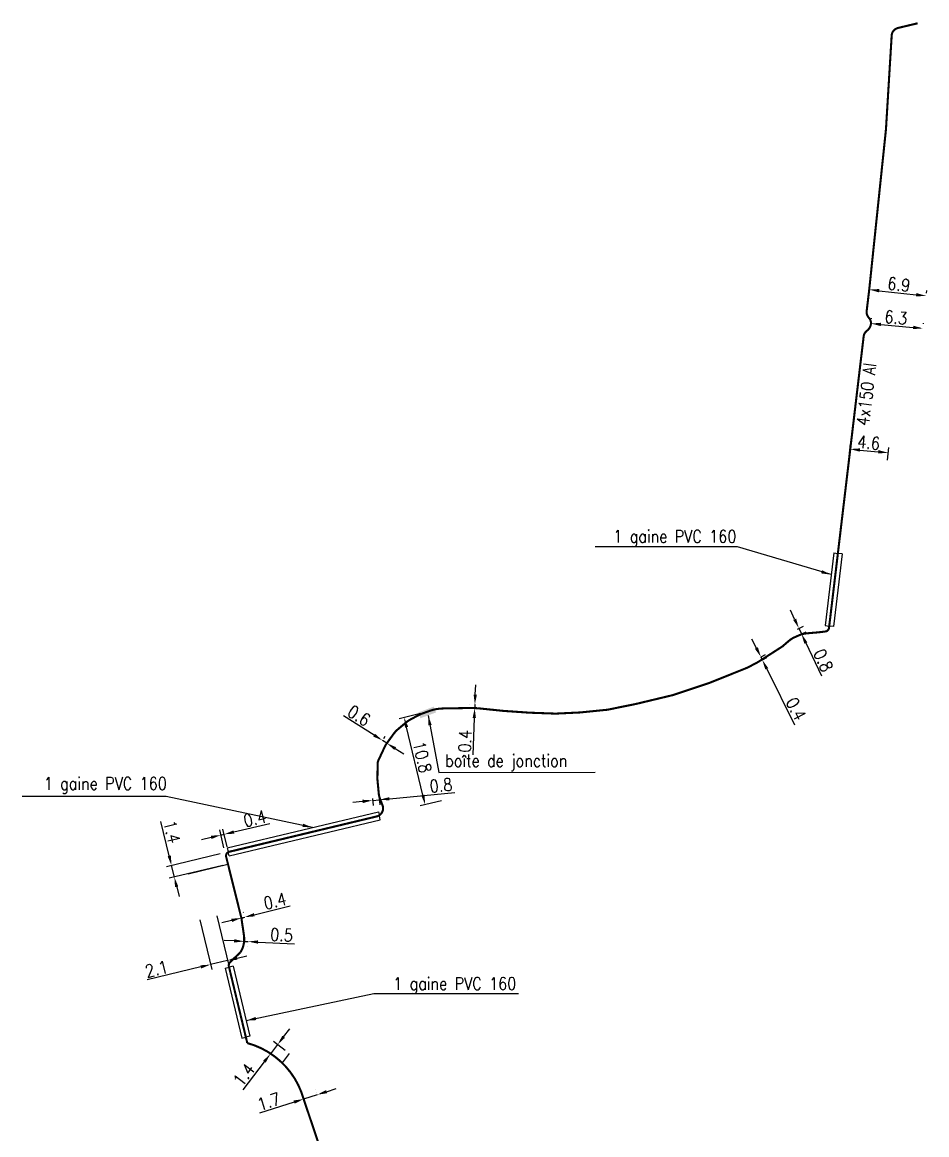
# Model space of a CAD drawing. Header units: millimetres. Extents: x 132000 to 133001, y 131224 to 132001.
# Drawn here: x 132892.3 to 133001.1, y 131454.8 to 131588.6 of the extents above; entities that cross this region are included whole.
import ezdxf
from ezdxf.enums import TextEntityAlignment as Align

# ---------------------------------------------------------------- set-up
doc = ezdxf.new("R2010")
doc.units = ezdxf.units.MM
doc.header["$PDMODE"] = 34
doc.linetypes.add('B_ST_AL', pattern=[2000, 1000, 1000])
doc.layers.get('0').update_dxf_attribs({"linetype": 'CONTINUOUS'})
doc.layers.get('DEFPOINTS').update_dxf_attribs({"linetype": 'CONTINUOUS'})
for name, color, linetype in [('B_110', 1, 'CONTINUOUS'), ('B_300', 7, 'CONTINUOUS'), ('B_400', 7, 'CONTINUOUS')]:
    doc.layers.add(name, color=color, linetype=linetype)
doc.styles.add('M_ROMANS', font='ROMANS.shx', dxfattribs={"width": 0.75})
doc.styles.get("Standard").update_dxf_attribs({"font": 'romans.shx', "width": 0.85})
doc.dimstyles.get("Standard").update_dxf_attribs({"dimtxt": 1.5, "dimasz": 1.2, "dimexe": 0.625, "dimexo": 0.625, "dimgap": 0.25, "dimtad": 1, "dimdec": 1, "dimzin": 0, "dimdsep": 46, "dimtxsty": 'Standard', "dimcen": -0.5, "dimadec": 0, "dimazin": 0, "dimtfac": 1, "dimtdec": 1, "dimtmove": 0, "dimatfit": 3, "dimfxl": 1, "dimtolj": 1, "dimtzin": 0, "dimarcsym": 0})

# ---------------------------------------------------------------- blocks, each defined once
blk = doc.blocks.new('*D10')
at = {"layer": 'B_110', "color": 0, "linetype": 'Continuous', "lineweight": -2}
for p, q in [((132925.97, 131459.67), (132925.97, 131459.69)), ((132927.59, 131460.19), (132927.59, 131460.21)), ((132928.92, 131459.98), (132930.06, 131460.35)), ((132925.02, 131458.73), (132920.85, 131457.39)), ((132927.78, 131459.61), (132926.16, 131459.09))]:
    blk.add_line(p, q, dxfattribs=at)
at = {"layer": 'B_110', "color": 0, "linetype": 'Continuous'}
for points in [[(132928.86, 131460.17), (132928.98, 131459.79), (132927.78, 131459.61)], [(132924.95, 131458.92), (132925.08, 131458.54), (132926.16, 131459.09)]]:
    blk.add_solid(points, dxfattribs=at)
at = {"layer": 'DEFPOINTS', "color": 0, "linetype": 'Continuous'}
for p in [(132926.16, 131459.08), (132927.78, 131459.61), (132927.78, 131459.6)]:
    blk.add_point(p, dxfattribs=at)
at = {"layer": 'B_110', "color": 0, "linetype": 'Continuous', "insert": (132921.97, 131458.8), "char_height": 1.5, "attachment_point": 5, "rotation": 17.7835}
blk.add_mtext('\\A1;1.7', dxfattribs=at)
blk = doc.blocks.new('*D11')
at = {"layer": 'B_110', "color": 0, "linetype": 'Continuous', "lineweight": -2}
for p, q in [((132923.75, 131466.59), (132924.49, 131467.54)), ((132923.02, 131465.64), (132922.17, 131464.53)), ((132923.93, 131464.94), (132922.53, 131466.02)), ((132923.07, 131463.83), (132921.67, 131464.91)), ((132921.43, 131463.58), (132918.84, 131460.21))]:
    blk.add_line(p, q, dxfattribs=at)
at = {"layer": 'B_110', "color": 0, "linetype": 'Continuous'}
for points in [[(132923.6, 131466.71), (132923.91, 131466.46), (132923.02, 131465.64)], [(132921.28, 131463.7), (132921.59, 131463.46), (132922.17, 131464.53)]]:
    blk.add_solid(points, dxfattribs=at)
at = {"layer": 'DEFPOINTS', "color": 0, "linetype": 'Continuous'}
for p in [(132923.02, 131465.64), (132924.42, 131464.56), (132923.57, 131463.45)]:
    blk.add_point(p, dxfattribs=at)
at = {"layer": 'B_110', "color": 0, "linetype": 'Continuous', "insert": (132918.98, 131462.03), "char_height": 1.5, "attachment_point": 5, "rotation": 52.3588}
blk.add_mtext('\\A1;1.4', dxfattribs=at)
blk = doc.blocks.new('B_300_03')
at = {"color": 0, "linetype": 'Continuous'}
blk.add_solid([(-1, 0.75), (-1, 0), (1, 0.75), (1, 0)], dxfattribs=at)
at = {"color": 0, "linetype": 'Continuous', "style": 'M_ROMANS', "width": 0.75, "flags": 3}
for tag, p in [('DEF_LEG', (0, -4.25)), ('DEF_COUP', (0, -6.75)), ('DEF_TYPE', (0, -9.25))]:
    blk.add_attdef(tag, text='', height=1.2, dxfattribs=at).set_placement(p, align=Align.MIDDLE)
blk = doc.blocks.new('*D12')
at = {"layer": 'B_110', "color": 0, "linetype": 'Continuous', "lineweight": -2}
for p, q in [((132980.61, 131513.35), (132980.08, 131514.43)), ((132981.15, 131512.28), (132981.32, 131511.92)), ((132981.18, 131512.3), (132981.71, 131512.56)), ((132981.36, 131511.94), (132981.88, 131512.2)), ((132981.86, 131510.84), (132985.2, 131504.12))]:
    blk.add_line(p, q, dxfattribs=at)
at = {"layer": 'B_110', "color": 0, "linetype": 'Continuous'}
for points in [[(132980.79, 131513.44), (132980.43, 131513.26), (132981.15, 131512.28)], [(132982.04, 131510.93), (132981.68, 131510.76), (132981.32, 131511.92)]]:
    blk.add_solid(points, dxfattribs=at)
at = {"layer": 'DEFPOINTS', "color": 0, "linetype": 'Continuous'}
for p in [(132980.62, 131512.02), (132981.15, 131512.28), (132980.8, 131511.66)]:
    blk.add_point(p, dxfattribs=at)
at = {"layer": 'B_110', "color": 0, "linetype": 'Continuous', "insert": (132985.37, 131506.02), "char_height": 1.5, "attachment_point": 5, "rotation": 296.4335}
blk.add_mtext('\\A1;0.4', dxfattribs=at)
blk = doc.blocks.new('*D13')
at = {"layer": 'B_110', "color": 0, "linetype": 'Continuous', "lineweight": -2}
for p, q in [((132946.8, 131507.75), (132946.85, 131508.94)), ((132946.14, 131506.57), (132946.13, 131506.57)), ((132946.75, 131506.55), (132946.73, 131506.12)), ((132946.12, 131506.15), (132946.11, 131506.15)), ((132946.68, 131504.92), (132946.5, 131500.5))]:
    blk.add_line(p, q, dxfattribs=at)
at = {"layer": 'B_110', "color": 0, "linetype": 'Continuous'}
for points in [[(132946.6, 131507.75), (132947, 131507.74), (132946.75, 131506.55)], [(132946.48, 131504.93), (132946.88, 131504.92), (132946.73, 131506.12)]]:
    blk.add_solid(points, dxfattribs=at)
at = {"layer": 'DEFPOINTS', "color": 0, "linetype": 'Continuous'}
for p in [(132946.75, 131506.55), (132946.76, 131506.55), (132946.75, 131506.12)]:
    blk.add_point(p, dxfattribs=at)
at = {"layer": 'B_110', "color": 0, "linetype": 'Continuous', "insert": (132945.57, 131502.15), "char_height": 1.5, "attachment_point": 5, "rotation": 87.6613}
blk.add_mtext('\\A1;0.4', dxfattribs=at)
blk = doc.blocks.new('*D14')
at = {"layer": 'B_110', "color": 0, "linetype": 'Continuous', "lineweight": -2}
for p, q in [((132985.21, 131516.82), (132984.7, 131517.9)), ((132985.54, 131515.64), (132986.29, 131516)), ((132985.72, 131515.73), (132986.04, 131515.04)), ((132985.86, 131514.96), (132986.61, 131515.31)), ((132986.55, 131513.96), (132988.42, 131510))]:
    blk.add_line(p, q, dxfattribs=at)
at = {"layer": 'B_110', "color": 0, "linetype": 'Continuous'}
for points in [[(132985.39, 131516.9), (132985.03, 131516.73), (132985.72, 131515.73)], [(132986.74, 131514.04), (132986.37, 131513.87), (132986.04, 131515.04)]]:
    blk.add_solid(points, dxfattribs=at)
at = {"layer": 'DEFPOINTS', "color": 0, "linetype": 'Continuous'}
for p in [(132984.97, 131515.38), (132985.3, 131514.69), (132985.72, 131515.73)]:
    blk.add_point(p, dxfattribs=at)
at = {"layer": 'B_110', "color": 0, "linetype": 'Continuous', "insert": (132988.65, 131511.86), "char_height": 1.5, "attachment_point": 5, "rotation": 295.214}
blk.add_mtext('\\A1;0.8', dxfattribs=at)
blk = doc.blocks.new('*D15')
at = {"layer": 'B_110', "color": 0, "linetype": 'Continuous', "lineweight": -2}
for p, q in [((132994.21, 131556.79), (132994.25, 131557.09)), ((132995.37, 131556.34), (132999.84, 131555.85)), ((133001.06, 131556.05), (133001.1, 131556.35))]:
    blk.add_line(p, q, dxfattribs=at)
at = {"layer": 'B_110', "color": 0, "linetype": 'Continuous'}
for points in [[(132995.39, 131556.54), (132995.35, 131556.14), (132994.18, 131556.47)], [(132999.86, 131556.05), (132999.81, 131555.65), (133001.03, 131555.72)]]:
    blk.add_solid(points, dxfattribs=at)
at = {"layer": 'DEFPOINTS', "color": 0, "linetype": 'Continuous'}
for p in [(132994.15, 131556.17), (133001, 131555.43), (133001.03, 131555.72)]:
    blk.add_point(p, dxfattribs=at)
at = {"layer": 'B_110', "color": 0, "linetype": 'Continuous', "insert": (132997.74, 131557.09), "char_height": 1.5, "attachment_point": 5, "rotation": 353.8255}
blk.add_mtext('\\A1;6.9', dxfattribs=at)
blk = doc.blocks.new('*D16')
at = {"layer": 'B_110', "color": 0, "linetype": 'Continuous', "lineweight": -2}
for p, q in [((132994.45, 131552.94), (132994.45, 131553.02)), ((132995.59, 131552.28), (132999.47, 131551.92)), ((133000.71, 131552.36), (133000.72, 131552.43))]:
    blk.add_line(p, q, dxfattribs=at)
at = {"layer": 'B_110', "color": 0, "linetype": 'Continuous'}
for points in [[(132995.61, 131552.48), (132995.57, 131552.08), (132994.39, 131552.39)], [(132999.49, 131552.12), (132999.45, 131551.72), (133000.66, 131551.81)]]:
    blk.add_solid(points, dxfattribs=at)
at = {"layer": 'DEFPOINTS', "color": 0, "linetype": 'Continuous'}
for p in [(132994.39, 131552.32), (133000.66, 131551.81), (133000.66, 131551.73)]:
    blk.add_point(p, dxfattribs=at)
at = {"layer": 'B_110', "color": 0, "linetype": 'Continuous', "insert": (132997.39, 131553.12), "char_height": 1.5, "attachment_point": 5, "rotation": 354.6639}
blk.add_mtext('\\A1;6.3', dxfattribs=at)
blk = doc.blocks.new('*D17')
at = {"layer": 'B_110', "color": 0, "linetype": 'Continuous', "lineweight": -2}
for p, q in [((132991.78, 131536.4), (132991.93, 131537.91)), ((132996.38, 131535.95), (132996.53, 131537.46)), ((132993.06, 131537.17), (132995.27, 131536.96))]:
    blk.add_line(p, q, dxfattribs=at)
at = {"layer": 'B_110', "color": 0, "linetype": 'Continuous'}
for points in [[(132993.08, 131537.37), (132993.04, 131536.97), (132991.87, 131537.29)], [(132995.29, 131537.16), (132995.25, 131536.76), (132996.47, 131536.84)]]:
    blk.add_solid(points, dxfattribs=at)
at = {"layer": 'DEFPOINTS', "color": 0, "linetype": 'Continuous'}
for p in [(132996.47, 131536.84), (132991.72, 131535.78), (132996.32, 131535.33)]:
    blk.add_point(p, dxfattribs=at)
at = {"layer": 'B_110', "color": 0, "linetype": 'Continuous', "insert": (132994.12, 131538.07), "char_height": 1.5, "attachment_point": 5, "rotation": 354.4911}
blk.add_mtext('\\A1;4.6', dxfattribs=at)
blk = doc.blocks.new('*D18')
at = {"layer": 'B_110', "color": 0, "linetype": 'Continuous', "lineweight": -2}
for p, q in [((132934.63, 131502.87), (132930.94, 131505.21)), ((132935.8, 131502.46), (132935.98, 131502.75)), ((132936.16, 131501.9), (132935.65, 131502.23)), ((132936.32, 131502.14), (132936.5, 131502.43)), ((132937.18, 131501.25), (132938.19, 131500.61))]:
    blk.add_line(p, q, dxfattribs=at)
at = {"layer": 'B_110', "color": 0, "linetype": 'Continuous'}
for points in [[(132934.74, 131503.04), (132934.53, 131502.7), (132935.65, 131502.23)], [(132937.28, 131501.42), (132937.07, 131501.09), (132936.16, 131501.9)]]:
    blk.add_solid(points, dxfattribs=at)
at = {"layer": 'DEFPOINTS', "color": 0, "linetype": 'Continuous'}
for p in [(132935.46, 131501.94), (132935.98, 131501.61), (132936.16, 131501.9)]:
    blk.add_point(p, dxfattribs=at)
at = {"layer": 'B_110', "color": 0, "linetype": 'Continuous', "insert": (132932.82, 131505.21), "char_height": 1.5, "attachment_point": 5, "rotation": 327.5842}
blk.add_mtext('\\A1;0.6', dxfattribs=at)
blk = doc.blocks.new('*D19')
at = {"layer": 'B_110', "color": 0, "linetype": 'Continuous', "lineweight": -2}
for p, q in [((132936.47, 131495.22), (132944.34, 131495.99)), ((132933.25, 131494.9), (132932.06, 131494.78)), ((132934.43, 131495.23), (132934.51, 131494.4)), ((132934.45, 131495.02), (132935.27, 131495.1)), ((132935.25, 131495.31), (132935.33, 131494.48))]:
    blk.add_line(p, q, dxfattribs=at)
at = {"layer": 'B_110', "color": 0, "linetype": 'Continuous'}
for points in [[(132933.23, 131495.1), (132933.27, 131494.7), (132934.45, 131495.02)], [(132936.45, 131495.41), (132936.48, 131495.02), (132935.27, 131495.1)]]:
    blk.add_solid(points, dxfattribs=at)
at = {"layer": 'DEFPOINTS', "color": 0, "linetype": 'Continuous'}
for p in [(132934.36, 131495.85), (132935.19, 131495.93), (132935.27, 131495.1)]:
    blk.add_point(p, dxfattribs=at)
at = {"layer": 'B_110', "color": 0, "linetype": 'Continuous', "insert": (132942.67, 131496.83), "char_height": 1.5, "attachment_point": 5, "rotation": 5.6144}
blk.add_mtext('\\A1;0.8', dxfattribs=at)
blk = doc.blocks.new('*D20')
at = {"layer": 'B_110', "color": 0, "linetype": 'Continuous', "lineweight": -2}
for p, q in [((132917.8, 131478.12), (132916.6, 131478.18)), ((132918.97, 131477.44), (132918.97, 131477.44)), ((132919, 131478.06), (132919.48, 131478.04)), ((132919.45, 131477.42), (132919.45, 131477.42)), ((132920.68, 131477.98), (132925.05, 131477.77))]:
    blk.add_line(p, q, dxfattribs=at)
at = {"layer": 'B_110', "color": 0, "linetype": 'Continuous'}
for points in [[(132917.81, 131478.32), (132917.79, 131477.92), (132919, 131478.06)], [(132920.69, 131478.18), (132920.67, 131477.78), (132919.48, 131478.04)]]:
    blk.add_solid(points, dxfattribs=at)
at = {"layer": 'DEFPOINTS', "color": 0, "linetype": 'Continuous'}
for p in [(132919, 131478.06), (132919.48, 131478.04), (132919.48, 131478.04)]:
    blk.add_point(p, dxfattribs=at)
at = {"layer": 'B_110', "color": 0, "linetype": 'Continuous', "insert": (132923.51, 131478.84), "char_height": 1.5, "attachment_point": 5, "rotation": 357.1816}
blk.add_mtext('\\A1;0.5', dxfattribs=at)
blk = doc.blocks.new('*D21')
at = {"layer": 'B_110', "color": 0, "linetype": 'Continuous', "lineweight": -2}
for p, q in [((132918.52, 131481.44), (132918.51, 131481.48)), ((132918.91, 131481.54), (132918.9, 131481.58)), ((132920.22, 131481.26), (132924.52, 131482.33)), ((132917.5, 131480.59), (132916.33, 131480.3)), ((132918.66, 131480.88), (132919.05, 131480.97))]:
    blk.add_line(p, q, dxfattribs=at)
at = {"layer": 'B_110', "color": 0, "linetype": 'Continuous'}
for points in [[(132920.17, 131481.46), (132920.27, 131481.07), (132919.05, 131480.97)], [(132917.45, 131480.78), (132917.55, 131480.39), (132918.66, 131480.88)]]:
    blk.add_solid(points, dxfattribs=at)
at = {"layer": 'DEFPOINTS', "color": 0, "linetype": 'Continuous'}
for p in [(132918.68, 131480.83), (132919.05, 131480.97), (132919.06, 131480.93)]:
    blk.add_point(p, dxfattribs=at)
at = {"layer": 'B_110', "color": 0, "linetype": 'Continuous', "insert": (132922.71, 131482.91), "char_height": 1.5, "attachment_point": 5, "rotation": 13.9271}
blk.add_mtext('\\A1;0.4', dxfattribs=at)
blk = doc.blocks.new('*D22')
at = {"layer": 'B_110', "color": 0, "linetype": 'Continuous', "lineweight": -2}
for p, q in [((132940.22, 131505.47), (132937.65, 131504.85)), ((132940.5, 131495.66), (132938.54, 131503.83)), ((132942.74, 131494.96), (132940.17, 131494.35))]:
    blk.add_line(p, q, dxfattribs=at)
at = {"layer": 'B_110', "color": 0, "linetype": 'Continuous'}
for points in [[(132938.73, 131503.88), (132938.34, 131503.78), (132938.26, 131505)], [(132940.69, 131495.71), (132940.3, 131495.61), (132940.78, 131494.49)]]:
    blk.add_solid(points, dxfattribs=at)
at = {"layer": 'DEFPOINTS', "color": 0, "linetype": 'Continuous'}
for p in [(132940.83, 131505.61), (132938.26, 131505), (132943.35, 131495.11)]:
    blk.add_point(p, dxfattribs=at)
at = {"layer": 'B_110', "color": 0, "linetype": 'Continuous', "insert": (132940.43, 131500.23), "char_height": 1.5, "attachment_point": 5, "rotation": 283.485}
blk.add_mtext('\\A1;10.8', dxfattribs=at)
blk = doc.blocks.new('*D24')
at = {"layer": 'B_110', "color": 0, "linetype": 'Continuous', "lineweight": -2}
for p, q in [((132909.99, 131488.35), (132909, 131492.48)), ((132916.12, 131488.58), (132909.67, 131487.03)), ((132916.45, 131487.2), (132910, 131485.65)), ((132910.61, 131485.79), (132910.27, 131487.18)), ((132910.89, 131484.63), (132911.17, 131483.46))]:
    blk.add_line(p, q, dxfattribs=at)
at = {"layer": 'B_110', "color": 0, "linetype": 'Continuous'}
for points in [[(132910.19, 131488.39), (132909.8, 131488.3), (132910.27, 131487.18)], [(132911.08, 131484.67), (132910.69, 131484.58), (132910.61, 131485.79)]]:
    blk.add_solid(points, dxfattribs=at)
at = {"layer": 'DEFPOINTS', "color": 0, "linetype": 'Continuous'}
for p in [(132916.73, 131488.73), (132910.27, 131487.18), (132917.06, 131487.34)]:
    blk.add_point(p, dxfattribs=at)
at = {"layer": 'B_110', "color": 0, "linetype": 'Continuous', "insert": (132910.33, 131491.23), "char_height": 1.5, "attachment_point": 5, "rotation": 283.485}
blk.add_mtext('\\A1;1.4', dxfattribs=at)
blk = doc.blocks.new('*D25')
at = {"layer": 'B_110', "color": 0, "linetype": 'Continuous', "lineweight": -2}
for p, q in [((132917.77, 131491.22), (132922.08, 131492.24)), ((132915.05, 131490.57), (132913.88, 131490.29)), ((132916.57, 131489.33), (132916.07, 131491.46)), ((132916.21, 131490.85), (132916.6, 131490.94)), ((132916.96, 131489.43), (132916.46, 131491.55))]:
    blk.add_line(p, q, dxfattribs=at)
at = {"layer": 'B_110', "color": 0, "linetype": 'Continuous'}
for points in [[(132915, 131490.77), (132915.09, 131490.38), (132916.21, 131490.85)], [(132917.72, 131491.41), (132917.82, 131491.02), (132916.6, 131490.94)]]:
    blk.add_solid(points, dxfattribs=at)
at = {"layer": 'DEFPOINTS', "color": 0, "linetype": 'Continuous'}
for p in [(132916.6, 131490.94), (132916.72, 131488.72), (132917.11, 131488.82)]:
    blk.add_point(p, dxfattribs=at)
at = {"layer": 'B_110', "color": 0, "linetype": 'Continuous', "insert": (132920.28, 131492.84), "char_height": 1.5, "attachment_point": 5, "rotation": 13.3713}
blk.add_mtext('\\A1;0.4', dxfattribs=at)
blk = doc.blocks.new('*D26')
at = {"layer": 'B_110', "color": 0, "linetype": 'Continuous', "lineweight": -2}
for p, q in [((132915.71, 131481.14), (132917.15, 131475.15)), ((132913.67, 131480.65), (132915.1, 131474.66)), ((132917, 131475.76), (132914.96, 131475.27)), ((132918.17, 131476.04), (132919.33, 131476.32)), ((132913.79, 131474.99), (132907.34, 131473.44))]:
    blk.add_line(p, q, dxfattribs=at)
at = {"layer": 'B_110', "color": 0, "linetype": 'Continuous'}
for points in [[(132918.12, 131476.23), (132918.21, 131475.85), (132917, 131475.76)], [(132913.74, 131475.18), (132913.84, 131474.8), (132914.96, 131475.27)]]:
    blk.add_solid(points, dxfattribs=at)
at = {"layer": 'DEFPOINTS', "color": 0, "linetype": 'Continuous'}
for p in [(132913.52, 131481.25), (132915.57, 131481.74), (132917, 131475.76)]:
    blk.add_point(p, dxfattribs=at)
at = {"layer": 'B_110', "color": 0, "linetype": 'Continuous', "insert": (132908.47, 131474.74), "char_height": 1.5, "attachment_point": 5, "rotation": 13.485}
blk.add_mtext('\\A1;2.1', dxfattribs=at)

msp = doc.modelspace()

# ---------------------------------------------------------------- linework, layer by layer
at = {"layer": 'B_110'}
for p, q in [((132946.76, 131506.55), (132946.73, 131506.15)), ((132946.8, 131506.54), (132946.76, 131506.55)), ((132946.8, 131506.54), (132946.76, 131506.55)), ((132912.26, 131486.19), (132917.06, 131487.34)), ((132919.06, 131480.93), (132918.68, 131480.83)), ((132924.42, 131464.56), (132923.57, 131463.45)), ((132927.7, 131459.86), (132927.7, 131459.86)), ((132927.78, 131459.6), (132926.16, 131459.08))]:
    msp.add_line(p, q, dxfattribs=at)
at = {"layer": 'B_110', "linetype": 'B_ST_AL', "ltscale": 0.25}
msp.add_lwpolyline([(132937.11, 131426.6, 0.25, 0.25, 0), (132926.16, 131459.08, 0.25, 0.25, 0.26497), (132919.38, 131465.83, 0.25, 0.25, 0), (132917.19, 131474.95, 0.25, 0.25, 0), (132917.17, 131475.06, 0.25, 0.25, -0.264464), (132917.3, 131475.54, 0.25, 0.25, 0), (132918.58, 131476.78, 0.25, 0.25, 0.174129), (132918.98, 131478.77, 0.25, 0.25, 0), (132918.68, 131480.83, 0.25, 0.25, 0), (132916.84, 131488.24, 0.25, 0.25, -0.416475), (132917.21, 131488.84, 0.25, 0.25, 0), (132934.94, 131493.09, 0.25, 0.25, 0.449921), (132935.65, 131494.42, 0.25, 0.25, 0), (132935.34, 131495.23, 0.25, 0.25, -0.038882), (132935.21, 131495.68, 0.25, 0.25, 0), (132935.03, 131497.57, 0.25, 0.25, 0), (132935.06, 131499.43, 0.25, 0.25, -0.104663), (132935.15, 131499.84, 0.25, 0.25, 0), (132935.87, 131501.38, 0.25, 0.25, -0.04974), (132936.17, 131501.9, 0.25, 0.25, 0), (132937, 131503.05, 0.25, 0.25, -0.0624), (132937.51, 131503.59, 0.25, 0.25, 0), (132938.49, 131504.41, 0.25, 0.25, -0.049611), (132938.98, 131504.74, 0.25, 0.25, 0), (132939.93, 131505.25, 0.25, 0.25, -0.038323), (132940.35, 131505.44, 0.25, 0.25, 0), (132941.31, 131505.79, 0.25, 0.25, -0.081236), (132942.9, 131506.08, 0.25, 0.25, 0), (132946.38, 131506.14, 0.25, 0.25, 0), (132947.06, 131506.11, 0.25, 0.25, 0.025042), (132956.47, 131505.46, 0.25, 0.25, 0), (132959.4, 131505.6, 0.25, 0.25, 0), (132962.71, 131505.93, 0.25, 0.25, 0), (132966.15, 131506.63, 0.25, 0.25, 0), (132970.53, 131507.68, 0.25, 0.25, 0), (132975, 131509.17, 0.25, 0.25, 0), (132979.23, 131510.87, 0.25, 0.25, 0.025658), (132979.7, 131511.08, 0.25, 0.25, 0), (132980.8, 131511.66, 0.25, 0.25, 0), (132983.75, 131513.55, 0.25, 0.25, 0), (132984.5, 131514.2, 0.25, 0.25, -0.078081), (132985.3, 131514.69, 0.25, 0.25, 0), (132985.78, 131514.9, 0.25, 0.25, -0.077552), (132986.68, 131515.12, 0.25, 0.25, 0), (132988.07, 131515.24, 0.25, 0.25, 0), (132988.91, 131515.34, 0.25, 0.25, 0.346054), (132989.34, 131515.78, 0.25, 0.25, 0), (132989.37, 131515.99, 0.25, 0.25, 0), (132993.51, 131550.84, 0.25, 0.25, -0.218609), (132993.95, 131551.55, 0.25, 0.25, 0.171606), (132994.39, 131552.32, 0.25, 0.25, 0.212972), (132994.13, 131553.09, 0.25, 0.25, -0.218479), (132993.87, 131553.89, 0.25, 0.25, 0), (132994.18, 131556.47, 0.25, 0.25, 0), (132996.19, 131575.73, 0.25, 0.25, 0), (132996.88, 131587.04, 0.25, 0.25, -0.330315), (132997.65, 131587.95, 0.25, 0.25, 0), (133000, 131588.51, 0, 0, 0)], format="xyseb", dxfattribs=at)
at = {"layer": 'B_110'}
msp.add_arc((132938.15, 131496.28), 3, 191.4743, 200.3809, dxfattribs=at)
at = {"layer": 'B_400', "color": 7, "linetype": 'CONTINUOUS'}
for p, q in [((132989.91, 131524.8), (132988.87, 131516.05)), ((132990.91, 131524.68), (132989.87, 131515.93)), ((132989.91, 131524.8), (132990.41, 131524.74)), ((132990.91, 131524.68), (132990.41, 131524.74)), ((132988.87, 131516.05), (132989.37, 131515.99)), ((132989.87, 131515.93), (132989.37, 131515.99)), ((132916.98, 131489.33), (132935.15, 131493.65)), ((132935.15, 131493.65), (132935.27, 131493.17)), ((132935.38, 131492.68), (132935.27, 131493.17)), ((132917.22, 131488.36), (132935.38, 131492.68)), ((132916.98, 131489.33), (132917.1, 131488.85)), ((132917.22, 131488.36), (132917.1, 131488.85)), ((132916.71, 131474.83), (132917.19, 131474.95)), ((132916.71, 131474.83), (132918.73, 131466.41)), ((132917.68, 131475.07), (132917.19, 131474.95)), ((132917.68, 131475.07), (132919.7, 131466.65)), ((132918.73, 131466.41), (132919.21, 131466.53)), ((132919.7, 131466.65), (132919.21, 131466.53))]:
    msp.add_line(p, q, dxfattribs=at)

# ---------------------------------------------------------------- block references
at = {"layer": 'B_300', "rotation": 20.40627346237007}
msp.add_blockref('B_300_03', (132941.14, 131505.25), dxfattribs=at)

# ---------------------------------------------------------------- texts
at = {"layer": 'B_110', "insert": (132992.64, 131540.2), "char_height": 1.5, "width": 9.1545, "attachment_point": 1, "rotation": 83.2543}
msp.add_mtext('4x150 Al', dxfattribs=at)
at = {"layer": 'B_300', "insert": (132943.18, 131500.55), "char_height": 1.5, "attachment_point": 1}
msp.add_mtext('\\A1;boîte de jonction', dxfattribs=at)
at = {"layer": 'B_400', "char_height": 1.5, "attachment_point": 9}
for insert in [(132978.21, 131525.53), (132909.71, 131495.8), (132951.74, 131471.73)]:
    msp.add_mtext('1 gaine PVC 160', dxfattribs=dict(at, insert=insert))

# ---------------------------------------------------------------- dimensions: what is measured, and where the dimension line sits
at = {"layer": 'B_110', "linetype": 'Continuous'}
for base, p1, p2, angle, picture, middle in [((133001.03, 131555.72), (132994.15, 131556.17), (133001, 131555.43), 353.8255, '*D15', (132997.64, 131556.09)), ((133000.66, 131551.81), (132994.39, 131552.32), (133000.66, 131551.73), 354.6639, '*D16', (132997.3, 131552.12)), ((132996.47, 131536.84), (132991.72, 131535.78), (132996.32, 131535.33), 354.4911, '*D17', (132994.02, 131537.08)), ((132985.72, 131515.73), (132985.3, 131514.69), (132984.97, 131515.38), 115.214, '*D14', (132987.74, 131511.44)), ((132981.15, 131512.28), (132980.8, 131511.66), (132980.62, 131512.02), 116.4335, '*D12', (132984.48, 131505.57)), ((132946.75, 131506.55), (132946.75, 131506.12), (132946.76, 131506.55), 87.6613, '*D13', (132946.57, 131502.11)), ((132936.16, 131501.9), (132935.46, 131501.94), (132935.98, 131501.61), 327.5842, '*D18', (132932.28, 131504.36)), ((132938.26, 131505), (132943.35, 131495.11), (132940.83, 131505.61), 103.485, '*D22', (132939.46, 131500)), ((132935.27, 131495.1), (132934.36, 131495.85), (132935.19, 131495.93), 5.6144, '*D19', (132942.77, 131495.84)), ((132916.6, 131490.94), (132916.72, 131488.72), (132917.11, 131488.82), 13.3713, '*D25', (132920.51, 131491.87)), ((132910.27, 131487.18), (132917.06, 131487.34), (132916.73, 131488.73), 103.485, '*D24', (132909.36, 131491)), ((132919.05, 131480.97), (132918.68, 131480.83), (132919.06, 131480.93), 13.9271, '*D21', (132922.95, 131481.94)), ((132917, 131475.76), (132913.52, 131481.25), (132915.57, 131481.74), 13.485, '*D26', (132908.7, 131473.77)), ((132919.48, 131478.04), (132919, 131478.06), (132919.48, 131478.04), 357.1816, '*D20', (132923.46, 131477.84)), ((132923.02, 131465.64), (132923.57, 131463.45), (132924.42, 131464.56), 52.3588, '*D11', (132919.77, 131461.42)), ((132927.78, 131459.61), (132926.16, 131459.08), (132927.78, 131459.6), 17.7835, '*D10', (132922.28, 131457.85))]:
    dim = msp.add_linear_dim(base=base, p1=p1, p2=p2, angle=angle, dimstyle='Standard', dxfattribs=at)
    dim.commit()
    dim.dimension.update_dxf_attribs({"geometry": picture, "text_midpoint": middle, "dimtype": 161})

# ---------------------------------------------------------------- leaders
at = {"layer": 'B_300'}
msp.add_leader([(132941.14, 131505.25), (132942.43, 131498.38), (132961.23, 131498.42)], dimstyle='Standard', dxfattribs=at)
at = {"layer": 'B_400'}
for points in [[(132989.6, 131522.18), (132978.35, 131525.53), (132961.2, 131525.53)], [(132927.23, 131491.77), (132909.64, 131495.48), (132892.32, 131495.48)], [(132919.25, 131468.53), (132934.6, 131471.79), (132952, 131471.79)]]:
    msp.add_leader(points, dimstyle='Standard', dxfattribs=at)

doc.saveas('drawing.dxf')
